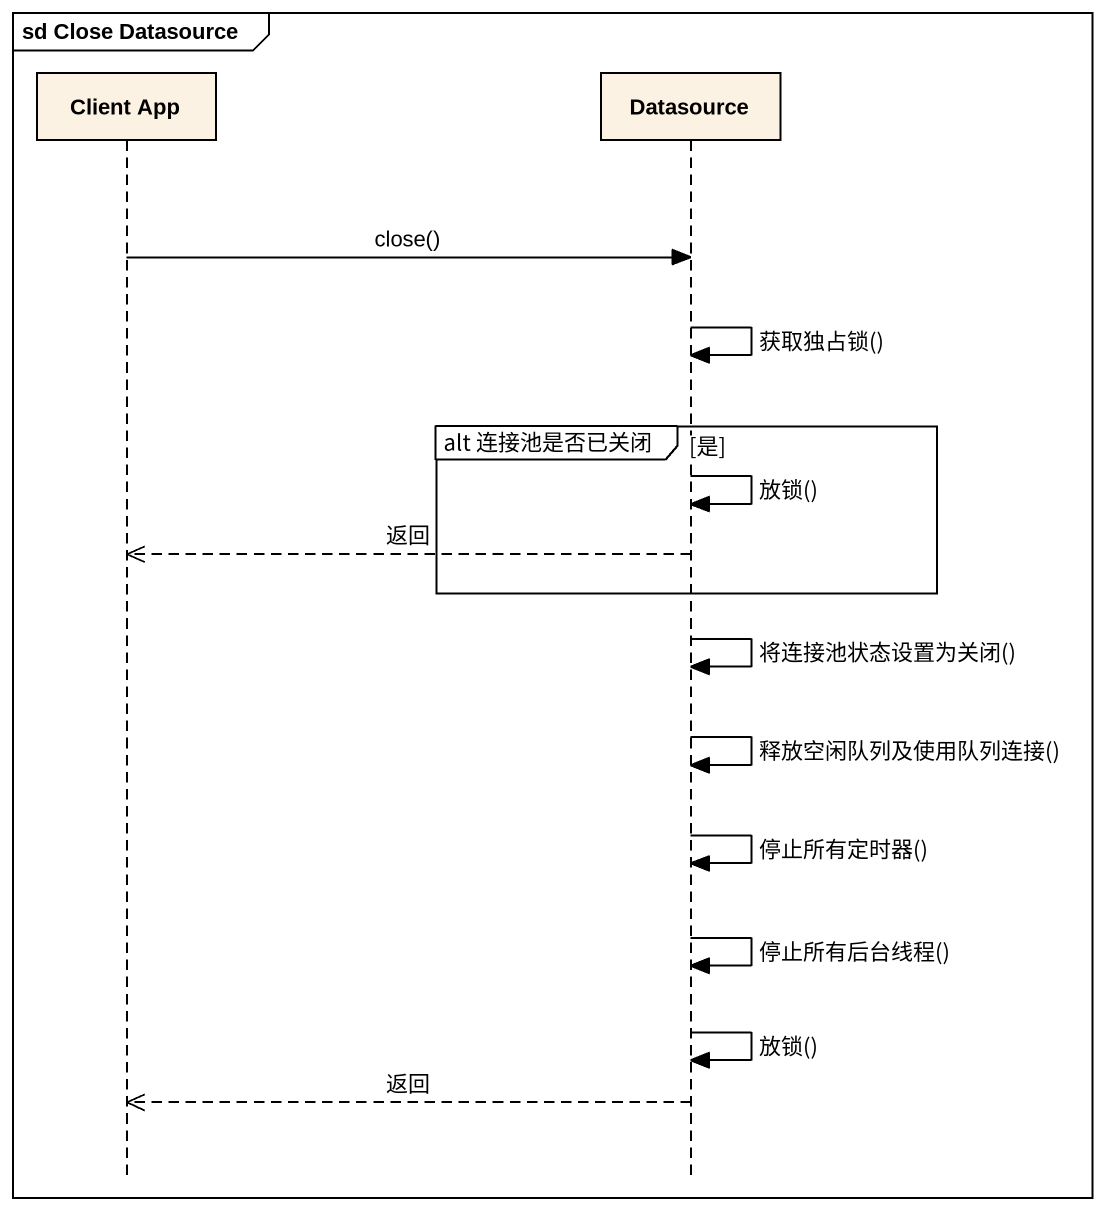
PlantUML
@startuml
mainframe sd Close Datasource
hide footbox
participant "Client App" as Client_App
participant Datasource

Client_App -> Datasource : close()
Datasource -> Datasource : 获取独占锁()
group alt 连接池是否已关闭 [是]
  Datasource -> Datasource : 放锁()
  Datasource -->> Client_App : 返回
end
Datasource -> Datasource : 将连接池状态设置为关闭()
Datasource -> Datasource : 释放空闲队列及使用队列连接()
Datasource -> Datasource : 停止所有定时器()
Datasource -> Datasource : 停止所有后台线程()
Datasource -> Datasource : 放锁()
Datasource -->> Client_App : 返回
@enduml
